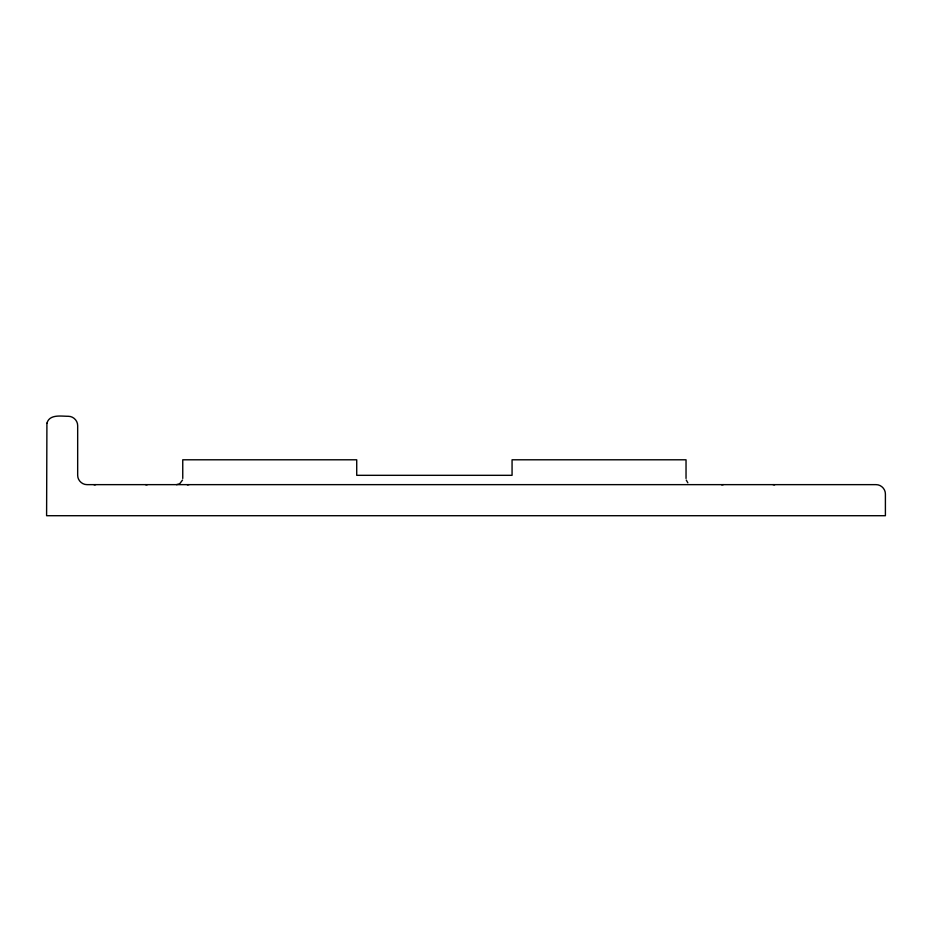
<?xml version="1.0" encoding="UTF-8"?>
<svg xmlns="http://www.w3.org/2000/svg" width="932" height="932" viewBox="0 0 932 932"><rect width="100%" height="100%" fill="white"/><g stroke="black" fill="none" stroke-linecap="round" stroke-linejoin="round"><path stroke-width="1.4" d="M182.544 480.038L179.643 483.813L176.544 484.64M94.155 484.85L95.763 484.64M187.355 484.85L188.963 484.64M721.706 484.85L723.314 484.64M773.024 484.64L774.632 484.85M145.474 484.64L147.081 484.85M687.851 482.823L686.243 480.038M686.034 478.431L686.034 459.791L512.064 459.791L512.064 475.32L356.723 475.32L356.723 459.791L182.754 459.791L182.754 478.431M46.915 423.198L46.6 515.711L885.4 515.711L885.4 493.96C885.435 488.974 881.066 484.605 876.08 484.64L86.991 484.64C82.004 484.675 77.636 480.306 77.671 475.32L77.671 425.609C77.694 420.623 73.337 416.266 68.351 416.289C61.256 416.336 49.524 413.913 46.915 423.198"/></g></svg>
